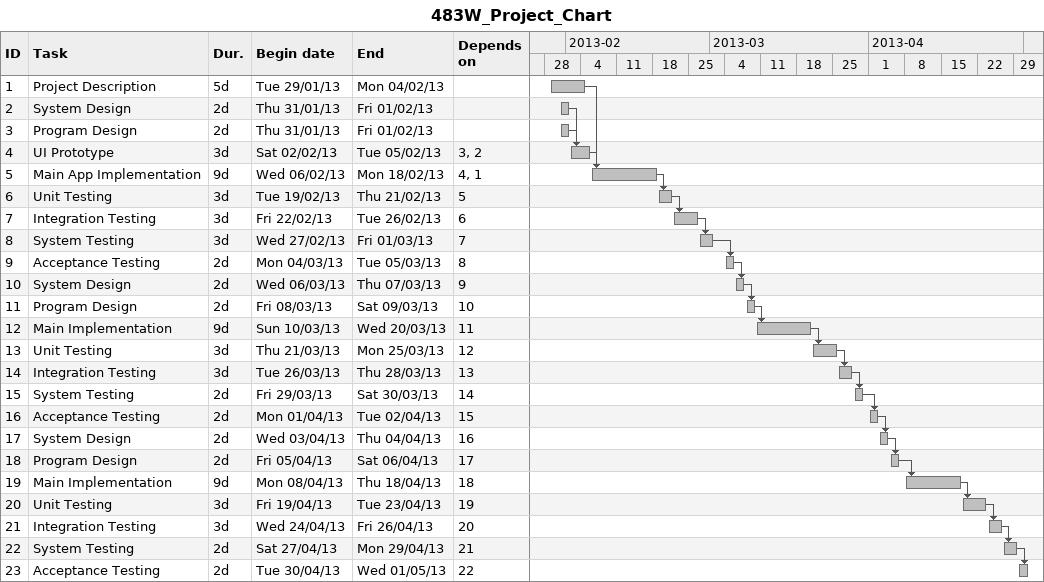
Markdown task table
483W_Project_Chart

| ID | Task | Duration | Start | Finish | Predecessors |
|---|---|---|---|---|---|
| 1 | Project Description | 5d | 2013-01-29 | 2013-02-04 |  |
| 2 | System Design | 2d | 2013-01-31 | 2013-02-01 |  |
| 3 | Program Design | 2d | 2013-01-31 | 2013-02-01 |  |
| 4 | UI Prototype | 3d | 2013-02-02 | 2013-02-05 | 3, 2 |
| 5 | Main App Implementation | 9d | 2013-02-06 | 2013-02-18 | 4, 1 |
| 6 | Unit Testing | 3d | 2013-02-19 | 2013-02-21 | 5 |
| 7 | Integration Testing | 3d | 2013-02-22 | 2013-02-26 | 6 |
| 8 | System Testing | 3d | 2013-02-27 | 2013-03-01 | 7 |
| 9 | Acceptance Testing | 2d | 2013-03-04 | 2013-03-05 | 8 |
| 10 | System Design | 2d | 2013-03-06 | 2013-03-07 | 9 |
| 11 | Program Design | 2d | 2013-03-08 | 2013-03-09 | 10 |
| 12 | Main Implementation | 9d | 2013-03-10 | 2013-03-20 | 11 |
| 13 | Unit Testing | 3d | 2013-03-21 | 2013-03-25 | 12 |
| 14 | Integration Testing | 3d | 2013-03-26 | 2013-03-28 | 13 |
| 15 | System Testing | 2d | 2013-03-29 | 2013-03-30 | 14 |
| 16 | Acceptance Testing | 2d | 2013-04-01 | 2013-04-02 | 15 |
| 17 | System Design | 2d | 2013-04-03 | 2013-04-04 | 16 |
| 18 | Program Design | 2d | 2013-04-05 | 2013-04-06 | 17 |
| 19 | Main Implementation | 9d | 2013-04-08 | 2013-04-18 | 18 |
| 20 | Unit Testing | 3d | 2013-04-19 | 2013-04-23 | 19 |
| 21 | Integration Testing | 3d | 2013-04-24 | 2013-04-26 | 20 |
| 22 | System Testing | 2d | 2013-04-27 | 2013-04-29 | 21 |
| 23 | Acceptance Testing | 2d | 2013-04-30 | 2013-05-01 | 22 |
